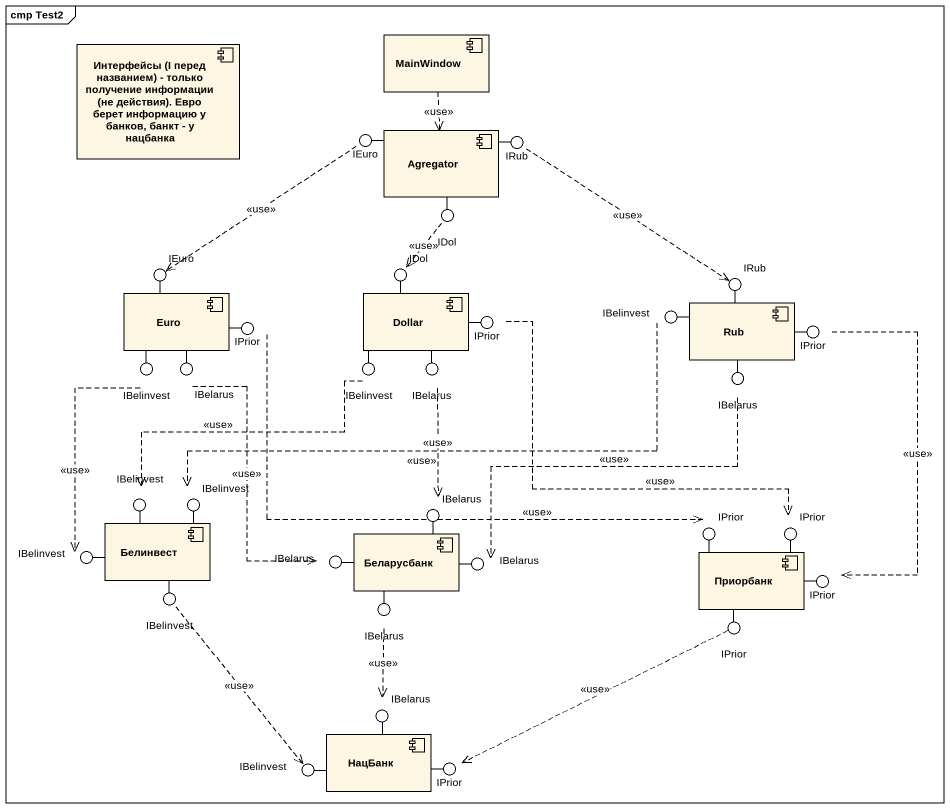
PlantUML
@startuml
mainframe cmp Test2
component MainWindow
component "Интерфейсы (I перед названием) - только получение информации (не действия). Евро берет информацию у банков, банкт - у нацбанка" as Интерфейсы_I_перед
() IEuro
component Agregator
() IRub
() IDol
component Euro
() "IEuro" as IEuro_2
component Dollar
() "IDol" as IDol_2
() "IRub" as IRub_2
() IPrior
() "IPrior" as IPrior_2
() IBelinvest
component Rub
() "IPrior" as IPrior_3
() "IBelinvest" as IBelinvest_2
() IBelarus
() "IBelinvest" as IBelinvest_3
() "IBelarus" as IBelarus_2
() "IBelarus" as IBelarus_3
() "IBelinvest" as IBelinvest_4
() "IBelinvest" as IBelinvest_5
() "IBelarus" as IBelarus_4
() "IBelinvest" as IBelinvest_6
component Белинвест
component Беларусбанк
component Приорбанк
() "IPrior" as IPrior_4
() "IPrior" as IPrior_5
() "IBelinvest" as IBelinvest_7
() "IBelarus" as IBelarus_5
() "IBelarus" as IBelarus_6
() "IBelarus" as IBelarus_7
() "IPrior" as IPrior_6
() "IPrior" as IPrior_7
() "IBelarus" as IBelarus_8
() "IBelinvest" as IBelinvest_8
component НацБанк
() "IPrior" as IPrior_8
Agregator -left- IEuro
Agregator -right- IRub
Agregator -- IDol
Euro -up- IEuro_2
Dollar -up- IDol_2
Rub -up- IRub_2
Euro -right- IPrior
Dollar -right- IPrior_2
Rub -left- IBelinvest
Rub -right- IPrior_3
Euro -- IBelinvest_2
Euro -- IBelarus
Dollar -- IBelinvest_3
Dollar -- IBelarus_2
Rub -- IBelarus_3
Белинвест -up- IBelinvest_4
Белинвест -up- IBelinvest_5
Беларусбанк -up- IBelarus_4
Белинвест -left- IBelinvest_6
Приорбанк -up- IPrior_4
Приорбанк -up- IPrior_5
Белинвест -- IBelinvest_7
Беларусбанк -left- IBelarus_5
Беларусбанк -- IBelarus_6
Беларусбанк -right- IBelarus_7
Приорбанк -right- IPrior_6
Приорбанк -- IPrior_7
НацБанк -up- IBelarus_8
НацБанк -left- IBelinvest_8
НацБанк -right- IPrior_8
MainWindow ..> Agregator : <<use>>
IEuro ..> IEuro_2 : <<use>>
IRub ..> IRub_2 : <<use>>
IDol ..> IDol_2 : <<use>>
IPrior .right.> IPrior_4 : <<use>>
IPrior_2 ..> IPrior_5 : <<use>>
IBelinvest .left.> IBelinvest_5 : <<use>>
IPrior_3 ..> IPrior_6 : <<use>>
IBelinvest_2 ..> IBelinvest_6 : <<use>>
IBelarus ..> IBelarus_5 : <<use>>
IBelinvest_3 .left.> IBelinvest_4 : <<use>>
IBelarus_2 ..> IBelarus_4 : <<use>>
IBelarus_3 ..> IBelarus_7 : <<use>>
IBelinvest_7 ..> IBelinvest_8 : <<use>>
IBelarus_6 ..> IBelarus_8 : <<use>>
IPrior_7 .left.> IPrior_8 : <<use>>
@enduml
